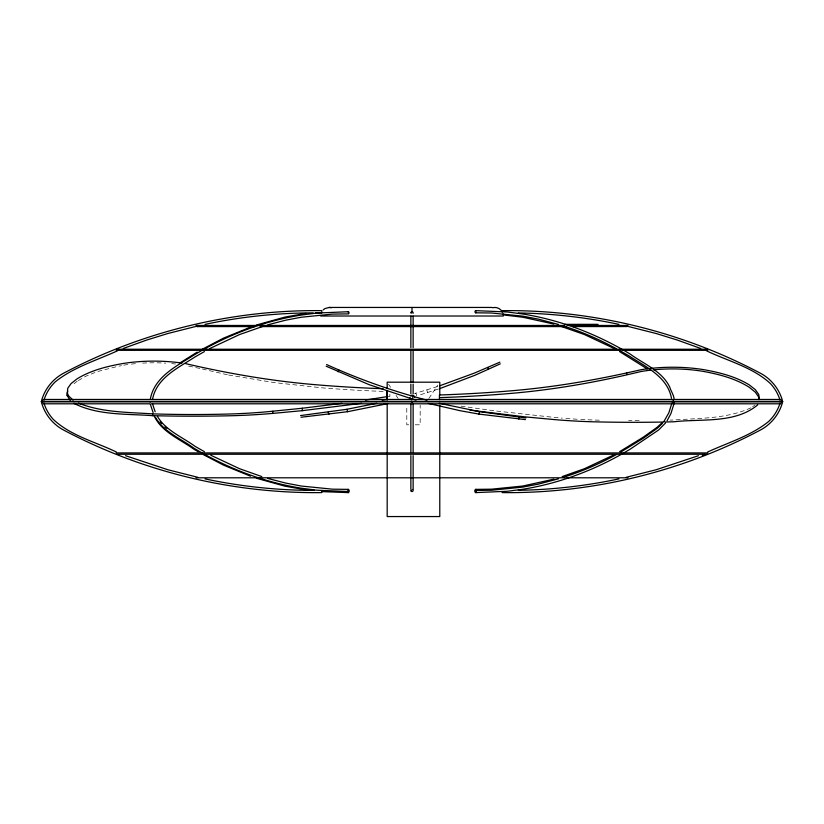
<?xml version="1.0" encoding="UTF-8"?>
<svg xmlns="http://www.w3.org/2000/svg" width="824" height="824" viewBox="0 0 824 824"><rect width="100%" height="100%" fill="white"/><g stroke="black" fill="none" stroke-linecap="round" stroke-linejoin="round"><path stroke-width="0.62" stroke-dasharray="4.12 3.09" d="M428.851 398.456L437.729 385.241M77.209 381.151L74.078 383.696M752.611 406.747L754.815 405.171M78.29 380.544L85.861 376.238L96.758 371.779M750.87 407.839C726.912 418.901 699.555 418.128 673.764 419.983A127.226 12.514 0 0 1 669.984 420.106M438.265 389.113L417.716 395.613M437.534 386.528L414.544 393.594M97.922 371.439L116.617 366.659M119.006 366.155L121.396 365.66M387.96 396.468L389.876 396.468L389.876 393.512M408.745 424.803L406.788 424.803L406.788 405.243M415.214 424.803L420.168 424.803L420.168 405.243M580.786 419.447L590.612 419.91A127.226 12.514 0 0 0 600.727 420.219M461.038 406.15L494.503 410.826L553.625 417.335A128.575 16.439 0 0 0 562.246 418.139M228.639 375.023L274.104 382.573L321.587 387.805A445.774 136.856 0 0 0 384.458 391.441M199.738 368.4L186.739 365.681M227.393 374.766L200.922 368.688M388.547 384.231L390.597 387.28M396.056 395.407L398.105 398.456M426.832 389.906L427.543 392.574M415.337 393.13A2.348 2.348 0 0 1 416.429 395.778M577.181 419.231A128.575 16.439 0 0 1 563.359 418.232M639.187 420.621A127.226 12.514 0 0 1 628.599 420.631M123.785 365.156A85.511 36.884 0 0 1 130.037 364.26M131.315 364.105A85.511 36.884 0 0 1 136.454 363.569M142.624 363.116A85.511 36.884 0 0 1 165.686 363.147M171.752 363.611A85.511 36.884 0 0 1 175.605 364.012"/><path stroke-width="1.24" d="M321.803 490.455L321.782 492.608C232.306 493.648 142.748 471.956 63.664 430.077C52.994 424.463 44.836 414.369 41.602 402.761L42.364 402.514M502.197 312.008L502.218 310.648C591.694 309.608 681.252 331.31 760.336 373.179C771.006 378.793 779.164 388.887 782.398 400.505L781.636 400.742M73.851 403.327C97.984 415.584 126.391 413.71 152.677 415.677A126.793 9.826 0 0 0 235.829 415.626L245.665 415.234A128.369 14.224 0 0 0 272.734 413.401L302.243 410.671L302.346 408.241L341.826 403.348M67.702 390.998L67.166 395.602L70.225 400.33M67.166 395.602L67.702 388.351L71.091 383.562L77.209 378.741C91.34 370.12 107.625 366.175 123.785 363.374A85.799 35.381 0 0 1 181.929 363.065M671.9 403.121L668.861 412.793L663.835 421.62M674.053 403.606L670.921 413.576L667.11 420.734M428.387 403.42L460.256 410.733L478.919 414.091L479.506 411.66L525.887 417.943M338.211 371.82L338.726 369.894M413.133 396.323L412.402 399.032L416.048 400.073M518.832 419.107L519.316 417.294M150.38 398.847C154.552 376.702 176.738 366.011 193.877 355.113L194.031 355.02C226.734 335.327 262.938 321.278 300.678 315.159L316.622 313.058L348.212 311.729M152.522 399.362C156.56 377.722 178.324 367.854 195.195 356.833L204.424 351.58M43.94 400.227C46.051 393.202 50.079 386.786 55.383 381.739C73.48 367.205 96.624 360.366 117.492 350.797M780.06 403.029C777.949 410.053 773.921 416.47 768.617 421.517C750.86 435.824 728.138 442.56 707.651 451.995M757.72 404.852C735.008 423.907 701.337 418.551 673.764 421.795A126.793 9.826 0 0 1 664.875 422.001M347.532 489.909L347.831 489.518A1.174 0.834 -89.3 0 1 348.624 489.518L348.923 489.909A1.04 0.731 -89.3 0 1 348.913 490.991A1.04 0.731 -89.3 0 1 348.902 492.072L348.614 492.464A1.174 0.834 -89.3 0 1 347.81 492.464L347.522 492.072A1.04 0.731 -89.3 0 1 347.419 491.526M665.545 422.98L658.664 429.953L629.969 449.317C597.276 469.011 561.062 483.06 523.333 489.178L507.378 491.269L475.788 492.608M411.022 312.265L412 311.729L412.978 312.265A1.04 1.04 0 0 1 412.978 313.347M662.3 422.454L657.233 427.234L643.163 437.245L619.576 451.676M662.311 423.526L657.243 428.305L643.173 438.317L620.626 452.16M348.624 313.738L348.923 313.347A1.04 0.731 89.3 0 0 348.913 312.265L348.614 311.874A1.174 0.834 89.3 0 0 347.821 311.874M476.354 492.288L476.19 492.464A1.174 0.834 89.3 0 1 475.386 492.464L475.098 492.072A1.04 0.731 89.3 0 1 475.088 490.991A1.04 0.731 89.3 0 1 475.077 489.909L475.376 489.518A1.174 0.834 89.3 0 1 476.169 489.518L476.468 489.909A1.04 0.731 89.3 0 1 476.55 490.733M674.269 402.658L672.858 402.596M116.586 349.242L707.414 349.242M323.152 309.958L324.934 308.588L329.219 307.445L491.959 307.445M179.457 363.25L197.173 352.147M202.405 349.17L223.592 338.098L252.814 326.211M616.455 454.539C599.511 463.727 581.765 471.586 563.338 477.302M209.636 348.603L239.527 334.565L264.216 325.923M614.364 454.652L584.474 468.691L562.143 476.602M500.302 363.848L474.861 375.311L439.408 388.743M499.849 362.169L474.222 373.159L439.676 385.817M705.56 349.005L706.322 348.799M707.095 454.251L116.905 454.251M123.229 348.49L146.518 340.106L167.797 333.524L197.781 325.964M698.474 455.693L656.203 469.732L626.219 477.292M256.367 325.027L285.001 317.065L305.714 313.408M267.769 324.821L285.65 320.196L301.254 317.23L332.463 314.088L348.233 313.882M558.6 478.785L538.36 484.141L522.756 487.108L491.547 490.249L475.778 490.455M387.877 403.595L347.553 411.712L301.028 417.243M553.862 479.177L522.746 486.036L491.537 489.178L475.767 489.374M650.836 370.131A85.511 36.884 0 0 0 640.825 371.552C596.524 382.326 551.534 390.226 506.049 393.81L504.854 393.913A445.774 136.856 0 0 1 439.439 397.642M759.285 399.012L758.75 394.469L755.361 389.68L749.243 384.859C735.101 376.238 718.816 372.293 702.656 369.482A85.799 35.381 0 0 0 640.825 369.749C596.411 380.06 551.38 387.743 505.874 391.235L504.854 391.328A445.887 134.456 0 0 1 439.439 394.984L439.439 399.63M411.197 401.669L412.803 401.669M412.803 401.587L411.197 401.587M205.032 324.368C240.536 316.828 276.843 312.945 313.13 312.883M376.65 403.307L346.956 409.281L300.575 415.564M618.968 478.888C585.885 485.923 552.111 489.755 518.296 490.311M673.136 400.598C676.164 398.61 670.509 390.607 669.768 387.177C662.063 370.965 643.822 364.033 630.133 354.042L629.969 353.939C597.276 334.245 561.062 320.206 523.333 314.078L507.378 311.987L475.788 310.648M365.403 400.031L387.002 396.663M382.161 400.145L387.002 399.393L387.002 390.823M361.551 403.327L302.243 410.671M196.854 326.541L197.43 326.541M572.783 326.582L627.146 326.541M78.589 403.152C102.001 412.494 127.885 412.247 152.677 413.864A127.226 12.514 0 0 0 235.829 413.792L245.665 413.329A128.575 16.439 0 0 0 272.775 411.217L302.346 408.241M272.775 411.217L272.775 413.391M149.906 401.587L150.586 401.618L149.906 401.669M315.613 312.863L321.803 312.801M320.649 316.014L503.351 316.014L503.062 313.789M565.192 324.337L598.069 324.337M196.019 325.459L564.718 325.459M567.262 325.459L627.981 325.459M197.142 326.582L255.018 326.582M260.075 326.582L566.459 326.582M116.143 350.334L621.203 350.334M622.481 350.334L707.857 350.334M43.126 399.455L149.886 399.455M151.163 399.455L672.837 399.455M674.114 399.455L780.874 399.455M41.2 401.381L782.8 401.381M41.2 401.875L782.8 401.875M43.126 403.801L149.886 403.801M151.163 403.801L672.837 403.801M674.114 403.801L780.874 403.801M116.143 452.922L707.857 452.922M196.019 477.796L564.718 477.796M565.995 477.796L627.981 477.796M518.296 312.955C552.111 313.501 585.885 317.333 618.968 324.368M314.377 490.383C277.667 490.383 240.938 486.521 205.032 478.888M475.778 312.801L491.547 313.007L522.756 316.148L538.36 319.115L558.6 324.481M348.233 489.374L332.463 489.178L301.254 486.036L285.65 483.06L267.769 478.445M348.212 491.526L316.622 490.198L300.678 488.096C262.938 481.978 226.734 467.929 194.031 448.235L193.877 448.143C180.847 438.564 163.863 432.064 155.509 417.397M348.212 492.608L321.484 491.619M503.639 314.953L522.952 317.261L553.862 324.079M525.434 419.622L478.919 414.091M306.93 490.002L285.001 486.201L256.367 478.229M329.219 307.445L331.433 307.733M117.678 348.799L118.44 349.005M469.845 410.115L524.198 416.789L553.707 419.519A128.369 14.224 0 0 0 580.786 421.352L590.612 421.733A126.793 9.826 0 0 0 663.598 422.032M479.506 411.66L439.295 403.266M185.627 363.631C230.04 373.942 275.072 381.625 320.567 385.117L321.587 385.21A445.887 134.456 0 0 0 383.191 388.732M626.219 325.964L656.203 333.524L677.483 340.106L700.771 348.49M197.781 477.292L167.797 469.732L125.526 455.693M427.007 400.165C392.636 391.112 358.976 379.256 326.613 364.548M411.918 398.898L369.214 384.705L326.17 366.227M563.338 325.954C581.765 331.681 599.511 339.529 616.455 348.717M559.784 325.923L584.474 334.565L614.364 348.603M261.857 476.602L239.527 468.691L210.779 455.229M781.636 402.514L782.398 402.761C779.164 414.369 771.006 424.463 760.336 430.077C681.252 471.956 591.694 493.648 502.218 492.608L502.207 491.526M42.364 400.742L41.602 400.505C44.836 388.887 52.994 378.793 63.664 373.179C142.748 331.31 232.306 309.608 321.782 310.648L321.803 312.656M250.455 476.169L223.592 465.169L203.456 454.693M706.508 350.797C727.942 361.087 752.92 367.226 770.625 383.778C774.931 388.475 778.227 394.119 780.06 400.227M116.349 451.995C95.285 441.849 70.751 435.793 53.375 419.478C49.069 414.781 45.773 409.137 43.94 403.029M619.586 350.499L628.815 355.762C645.686 366.773 667.44 376.64 671.488 398.28M619.576 351.58L647.18 368.874M204.424 451.676L195.195 446.423C182.537 437.183 165.336 430.241 157.487 416.439M198.224 451.707L193.867 449.214C180.178 439.223 161.937 432.291 154.232 416.079M73.099 400.103L68.814 396.159L67.166 392.894M412.567 489.518L412.978 489.909A1.04 1.04 0 0 1 412.978 490.991L412.567 491.382A1.174 1.174 0 0 1 411.433 491.382L411.022 490.991M164.996 426.873L166.757 428.305M476.344 490.764L476.179 490.599A1.174 0.834 89.3 0 0 475.376 490.599L475.386 491.382A1.174 0.834 89.3 0 0 475.788 491.526M476.354 310.967L476.19 310.792A1.174 0.834 -89.3 0 0 475.386 310.792L475.098 311.194A1.04 0.731 -89.3 0 0 475.088 312.265L475.376 312.656A1.174 0.834 -89.3 0 0 475.984 312.77M160.165 421.62L161.689 423.526M155.139 411.712L152.522 403.894M153.089 412.505L150.38 404.409M487.736 367.514L488.251 369.44M328.23 412.268L328.817 414.441M346.956 409.281L347.553 411.712M759.028 399.63L758.75 397.117L755.361 392.224L749.243 387.27C735.183 378.391 718.868 374.22 702.656 371.274A85.511 36.884 0 0 0 653.401 369.852M626.714 372.582L626.714 374.518M439.779 394.995L439.779 382.192L387.177 382.192L387.177 388.588M439.779 405.223L439.779 516.555L387.177 516.555L387.177 403.945M413.133 316.189L413.133 347.635M413.133 351.209L413.133 382.027M413.133 384.118L413.133 393.718M413.133 404.151L413.133 452.046M413.133 455.621L413.133 489.126M412 307.445L412 311.729M410.867 316.189L410.867 347.635M410.867 351.209L410.867 382.027M410.867 384.118L410.867 393.718M410.867 404.151L410.867 452.046M410.867 455.621L410.867 489.126M387.177 391.153L387.177 400.103M152.677 413.864L152.677 415.677M704.644 454.467A537.063 537.063 0 0 1 702.326 455.373M348.222 490.455A1.174 0.834 -89.3 0 1 348.624 490.599L348.614 491.382A1.174 0.834 -89.3 0 1 347.821 491.382M411.207 490.991A1.04 1.04 0 0 1 411.207 489.909M492.567 307.733A8.57 8.57 0 0 1 502.207 311.729M411.207 313.347A1.04 1.04 0 0 1 411.207 312.265M411.691 399.815A2.348 2.348 0 0 1 409.961 397.549M410.64 395.881A2.348 2.348 0 0 1 411.691 395.273M412.299 395.201A2.348 2.348 0 0 1 414.647 397.549"/></g></svg>
